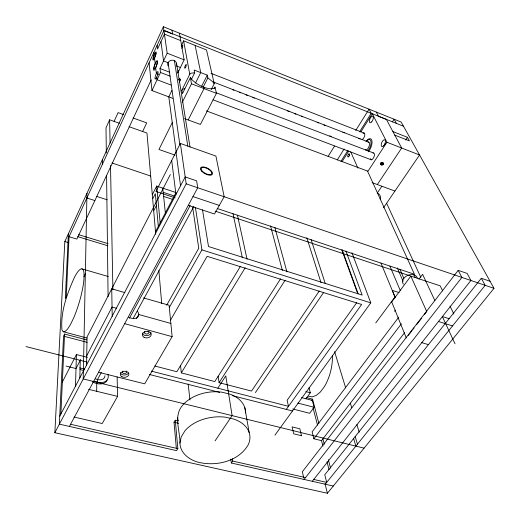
<?xml version="1.0" encoding="UTF-8"?>
<svg xmlns="http://www.w3.org/2000/svg" width="520" height="520" viewBox="0 0 520 520"><rect width="100%" height="100%" fill="white"/><g stroke="black" fill="none" stroke-linecap="round" stroke-linejoin="round"><path stroke-width="0.78" d="M96.707 391.3L96.733 383.565L97.494 382.161L97.5 379.581L101.348 372.45M86.587 365.261L87.048 336.973L170.339 174.512M86.963 193.297L83.226 378.937L364.078 448.143M79.827 377.871L80.255 360.334M75.484 386.152L76.421 354.556L87.399 357.357M60.879 414.011L64.564 334.068L86.827 339.911M403.507 126.249L164.041 30.348L69.056 236.711L66.293 296.491L65.319 298.532L68.38 233.799M54.854 432.718L64.825 241.553L163.371 26.747L401.161 122.044L494 288.327L327.405 493.253L54.854 432.718L186.18 183.839L180.356 143.429L215.911 156.072L224.159 196.729L214.481 213.993L188.286 205.335M381.413 163.001L381.875 164.216C380.653 161.317 380.887 165.445 382.512 163.917C383.363 163.202 382.096 162.214 381.413 162.916M179.94 443.092L181.227 436.904L184.867 430.924A35.224 23.205 -8.5 0 1 225.433 417.183L233.877 419.107A35.224 23.205 -8.5 0 1 248.222 444.782C238.244 461.942 215.078 466.895 196.937 461.877C188.506 459.186 180.147 452.641 179.94 443.092C180.18 430.788 173.316 416.319 182.319 405.632A34.19 23.114 -8.5 0 1 221.656 392.145L229.859 394.101A34.19 23.114 -8.5 0 1 245.537 412.913M179.368 82.621A4.186 1.008 -70 0 0 179.673 81.594L179.907 80.529A3.946 0.949 -70 0 0 179.849 78.858L179.244 78.936A4.186 1.008 -70 0 0 178.412 80.008M179.426 82.388L179.712 81.419M155.279 56.258L155.558 55.322A3.835 0.793 -70.1 0 0 156.059 51.993L155.727 52.072A3.835 0.793 -70.1 0 0 154.615 53.879L154.238 54.769A3.835 0.793 -70.1 0 0 153.413 59.04L153.751 58.975A3.835 0.793 -70.1 0 0 154.863 57.174L155.24 56.277M154.557 58.091L155.584 55.334A3.835 0.793 -70.1 0 0 155.76 52.91A3.835 0.793 -70.1 0 0 154.57 54.048L154.173 54.828A3.835 0.793 -70.1 0 0 152.88 59.683A3.835 0.793 -70.1 0 0 154.557 58.091L155.194 63.59A4.881 1.034 -70.2 0 0 153.784 70.291A4.881 1.034 -70.2 0 0 156.962 64.305L157.216 63.213A4.881 1.034 -70.2 0 0 156.175 61.834L155.194 63.59M119.353 123.253L109.629 119.795L106.009 127.823L106.314 152.99M114.101 121.388L118.085 112.612L123.364 114.504M151.209 79.924L76.882 239.077L69.056 236.711M172.744 98.332L151.97 90.571L160.485 72.488L159.991 68.516L167.18 53.196L163.371 26.747M181.239 45.773L183.599 40.813L206.511 49.959L214.233 83.713L211.308 89.44M142.623 131.508L146.738 122.902L133.166 118.027M177.808 72.936L184.132 59.833L179.406 33.189M171.867 90.487L168.786 96.85L176.228 152.067M83.993 276.666L85.345 273.891M184.542 118.619L200.401 124.43L216.437 93.34L215.014 87.106L214.117 88.166A14.196 5.298 27.6 0 1 203.703 87.165A14.196 5.298 27.6 0 1 191.9 79.625L190.353 77.617L182.436 93.698L181.877 90.259L189.735 74.25L190.717 73.249L194.688 72.755L194.161 70.044L207.253 75.127L207.844 77.857L203.158 87.145M64.564 334.068L63.538 336.147L59.371 424.157L176.547 450.632L177.847 448.624L175.272 420.238L178.347 420.973M191.483 79.242L194.688 72.755M172.224 122.668L158.938 149.481L174.987 155.097M182.228 102.479L191.49 83.798L190.353 77.617M195.52 83.05L200.727 72.592L195.111 45.409M201.513 86.528L207.253 75.127M188.175 119.951L204.029 88.595L203.736 87.178M152.263 194.779L156.669 186.089L175.858 192.504M180.356 143.429L155.916 191.477L175.175 197.867M152.782 198.679L155.324 193.674L158.321 226.382M62.348 382.063L76.421 354.556M214.272 88.549L215.014 87.106M153.654 210.867L156.624 205.088M80.756 359.372L76.005 368.557L66.066 366.074M86.742 355.687L112.053 307.053L116.499 308.295M155.337 232.083L175.962 192.686M59.748 416.169L185.185 176.93L196.612 180.843L197.73 187.759L69.42 426.426M129.402 318.233L190.144 205.55M133.289 318.227L193.928 206.375M136.565 318.507L138.749 314.496L170.859 323.447M166.621 305.298L198.757 248.242L192.66 207.376M117.137 377L117.572 396.37L102.226 423.527L73.983 417.027M169.319 307.469L201.929 249.893L195.403 207.402M170.436 320.339L207.123 256.321L361.634 304.467L286.293 409.396M143.52 297.921L169.104 305.24L172.133 336.642L144.671 383.825L98.312 372.203M240.448 266.279L176.846 371.722L154.85 366.022M280.56 278.824L214.773 381.55L181.311 372.879L245.18 267.755M328.101 156.475L334.464 146.178M337.233 159.991L344.116 149.006M355.732 130.462L369.083 109.155L371.215 113.321L359.528 131.872M176.339 448.266L174.025 422.234L175.272 420.238M340.918 161.421L347.841 150.43M342.056 161.674L348.862 150.891M360.789 131.983L372.288 113.75L386.913 142.259L419.556 154.993L383.5 207.792M376.279 112.073L378.463 116.246L386.406 119.405L401.674 148.024L377.319 184.548M319.286 290.966L251.511 391.066L219.096 382.668L285.11 280.274M217.834 388.187L225.784 375.895L232.108 415.623L215.066 440.882M392.366 121.908L394.115 119.216L396.409 123.409M386.913 142.259L367.972 171.23L206.362 110.884M381.206 164.528L380.854 162.968M382.375 162.747L382.616 162.39M405.652 140.023L407.446 137.332L392.899 131.573M381.862 186.225L377.24 193.115A7.117 5.545 -23.1 0 1 380.192 199.192M255.392 392.606L323.7 292.338M333.268 486.038L231.348 463.015L232.719 461.071L232.362 458.725M356.726 302.679L287.118 400.296L288.496 406.322L151.236 371.098M274.944 435.168L370.786 302.855L351.943 252.779M305.975 398.756L310.329 392.782L308.99 387.628M311.701 400.368L312.565 399.185L306.293 397.534M375.772 322.907L395.005 296.913L392.314 290.401L399.1 292.584M406.315 337.954L391.703 301.938L410.832 276.101L426.745 311.571L424.307 314.717M301.594 397.612L312.312 400.419L314.1 407.284L309.654 413.29L292.728 408.96M413.543 274.833L414.089 274.944A7.683 5.532 -21.2 0 1 417.287 278.025M394.576 311.337L395.506 310.089M418.945 279.175L422.598 274.293L434.876 300.599M398.762 317.142L312.13 431.853L313.859 438.763L321.529 440.642L322.946 446.121M313.859 438.763L401.375 323.824M321.529 440.642L404.586 332.696M312.273 481.299L470.899 280.481L467.142 273.423L458.198 270.361L302.334 471.757L303.739 477.913M408.265 335.439L412.152 330.414M413.127 329.16L414.096 327.906M416.526 324.766L421.395 318.481M304.089 479.447L461.877 277.42L458.198 270.361M490.054 281.262L481.306 278.272L324.779 474.747L326.709 482.397L313.729 479.453M325.24 484.224L485.173 285.331L481.306 278.272M181.877 90.259L182.871 89.206L184.665 88.641M63.2 331.734L65.13 331.474L67.613 329.03L70.473 324.526L73.522 318.253A32.819 6.779 -73.5 0 0 83.974 278.928L84.026 273.598A32.819 6.779 -73.5 0 0 74.549 277.101C67.184 293.521 60.405 311.61 61.945 329.856L63.2 331.734L87.028 338.013M308.548 396.266L312.189 396.864L316.199 395.447L320.288 392.08L324.168 386.971A29.588 14.014 -75.8 0 0 332.371 355.387M70.577 424.281L177.847 448.624M232.719 461.071L305.539 477.594M174.025 422.234L178.711 423.345M88.588 389.331L117.572 396.37M79.671 367.874L84.753 369.148M79.924 369.531L83.837 370.513M26 346.574L87.048 362.063M149.285 374.452L219.667 392.405M232.213 395.603L292.474 410.969M297.895 403.084L314.1 407.284M64.324 336.356L87.087 342.31M305.773 391.573L310.329 392.782M124.722 323.687L172.133 336.642M124.91 292.597L111.728 288.828L112.216 316.394M81.855 268.846L108.284 276.53M64.825 241.553L68.705 242.71M421.544 342.563L428.428 344.643M78.598 234.683L108.043 243.639M77.675 236.619L107.867 245.778M201.929 249.893L370.786 302.855M438.503 321.497L452.543 325.917M391.365 301.834L391.703 301.938M426.387 311.461L426.745 311.571M449.104 318.682L442.306 316.517L455.019 343.779M86.873 198.01L94.867 200.564M395.005 296.913L395.343 297.024M96.434 196.346L107.146 199.797M215.222 211.166L440.219 285.857L442.669 290.921M163.722 196.456L172.809 199.466M217.165 208.481L414.453 274.255L367.51 171.061M163.196 192.303L174.753 196.144M192.978 196.599L219.291 205.419M186.18 183.839L494 288.327M111.963 162.968L150.69 176.046M129.109 126.718L146.972 133.055L155.72 234.214M372.229 182.669L394.934 191.048M171.028 85.033L157.066 79.749L156.761 77.09M348.244 154.505L349.707 155.058M380.783 163.033L381.16 163.176M213.031 99.808L371.222 159.796M216.131 92.736L373.542 152.984M191.49 83.798L216.437 93.34M160.485 72.488L170.072 76.148M158.626 74.425L156.351 73.561L155.681 67.834M159.991 68.516L169.5 72.163M329.739 135.883L331.233 136.454M176.267 65.877L180.433 67.49M213.245 81.978L368.959 142.22M232.421 89.596L233.935 90.181M239.226 92.228L240.74 92.814M246.031 94.861L247.546 95.446M252.837 97.494L254.352 98.078M287.625 110.948L289.133 111.534M294.431 113.581L295.939 114.166M301.236 116.213L302.744 116.799M317.115 122.356L318.63 122.941M323.921 124.989L325.436 125.574M342.823 132.301L344.338 132.886M358.703 138.444L360.217 139.029M211.042 73.346L364.344 133.172M167.18 53.196L184.132 59.833M394.791 135.122L409.422 140.894L407.446 137.332M180.719 40.619L164.43 34.119L157.56 49.01L157.112 45.409M163.93 30.596L172.627 34.08L171.997 30.212M207.844 77.857L212.661 81.737L214.233 83.713M382.181 162.37L382.753 163.553M383.266 164.365L382.09 162.572M381.934 162.74L382.512 163.917M381.459 162.279L382.324 164.06M381.531 162.968L382.103 164.164M450.021 306.118L453.875 314.074M381.069 163.02L381.647 164.222L381.179 163.02M386.601 203.255L420.829 277.342M415.304 277.608L414.089 274.944L412.334 274.593A7.683 5.532 -21.2 0 0 404.359 277.68A7.683 5.532 -21.2 0 0 403.377 284.173M350.688 151.762L357.877 168.064M399.965 269.406L403.839 278.278M397.293 267.923L403.104 281.32M389.903 266.097L400.329 290.654M380.991 263.153L395.207 297.55M345.95 251.089L362.147 295.074L208.514 246.532L202.482 209.768M342.121 249.73L358.137 293.813M341.894 250.061L357.338 292.637M311.129 239.655L325.195 283.368M306.826 237.783L321.029 282.711M334.581 351.585L345.67 387.875M350.344 403.188L351.741 407.765M356.87 424.541L359.197 432.172M355.186 436.572L357.454 444.165M353.626 438.529L355.882 446.121M274.82 227.377L286.923 271.908M270.543 225.953L282.373 270.471M312.565 399.185L318.877 423.365M322.913 438.841L324.317 444.229M328.334 459.635L330.544 468.104M313.079 407.986L317.519 425.152M326.995 461.773L329.017 469.599M325.052 483.853L327.405 493.253M237.452 215.202L247.065 259.298M233.031 213.733L242.353 257.81M177.561 417.716L178.113 420.687M183.599 40.813L189.735 74.25M244.81 407.68L249.21 432.685M176.631 63.778L189.995 147.115M174.415 60.73L187.805 146.191M230.763 459.101L231.348 463.015M218.14 376.259L219.096 382.668M179.81 144.463L168.116 62.718L163.54 60.944L160.959 41.645M176 151.99L180.544 185.783M171.697 160.446L175.962 194.525M153.894 52.397L154.173 54.828M188.162 383.962L189.93 399.938M162.76 188.13L165.445 213.792M180.564 365.657L181.311 372.879M149.097 62.816L151.97 90.571M156.669 186.089L160.16 222.872M158.867 270.569L161.727 303.693M109.629 119.795L110.078 143.137M110.507 165.503L112.892 289.679M106.594 175.461L108.088 296.68M102.362 159.725L102.388 164.287M366.444 141.226A6.949 3.114 -67.7 0 1 371.007 141.622A6.949 3.114 -67.7 0 1 367.841 150.878M179.822 78.871A4.186 1.008 -70 0 1 179.881 80.652M179.29 81.348A4.186 1.014 -70 0 1 180.174 79.866M181.688 46.495A1.918 0.442 -69.6 0 1 182.812 45.344A1.918 0.442 -69.6 0 1 181.76 48.347M178.399 71.52A4.609 1.085 -70 0 1 178.067 72.644M367.946 142.136A4.245 1.898 -67.7 0 1 369.109 146.211A4.245 1.898 -67.7 0 1 365.326 149.825M363.019 133.419A3.503 1.541 -67.5 0 1 364.76 135.167A3.503 1.541 -67.5 0 1 362.18 139.529M373.061 153.049A3.621 1.657 -67.8 0 1 374.413 155.123A3.621 1.657 -67.8 0 1 372.404 159.289A3.621 1.657 -67.8 0 1 370.363 158.652M384.943 144.359A3.679 1.71 -67.1 0 1 385.307 143.475M382.882 162.539A1.378 1.092 -25.6 0 1 382.369 164.45A1.378 1.092 -25.6 0 1 380.582 163.625M365.969 141.609A8.014 3.595 -67.7 0 1 371.911 140.634A8.014 3.595 -67.7 0 1 368.342 151.775M178.393 70.746A4.355 1.027 -70 0 1 177.866 72.787M107.172 379.951A11.473 7.787 27.2 0 1 92.553 381.894M104.981 375.687A7.956 5.388 27.2 0 1 95.544 378.898M107.887 374.29A11.486 7.774 27.2 0 1 105.138 381.622A11.486 7.774 27.2 0 1 94.666 381.173M176.599 64.85A4.459 4.095 -6.8 0 0 175 61.048L174.005 60.509A4.459 4.095 -6.8 0 0 169.117 61.386A4.459 4.095 -6.8 0 0 168.051 65.858M137.508 311.292A8.788 5.343 27.7 0 1 137.234 317.603A8.788 5.343 27.7 0 1 128.726 317.304M126.224 371A2.145 1.521 -3.8 0 1 125.99 373.054A2.145 1.521 -3.8 0 1 123.097 373.165A2.145 1.521 -3.8 0 1 122.817 371.131M148.031 331.058A2.21 1.625 -4.8 0 1 148.421 333.326A2.21 1.625 -4.8 0 1 145.321 333.736A2.21 1.625 -4.8 0 1 144.93 331.468M151.047 332.677A4.42 3.25 -4.8 0 1 146.647 335.647A4.42 3.25 -4.8 0 1 142.292 332.976M128.499 372.996A4.29 3.035 -3.8 0 1 124.007 375.018A4.29 3.035 -3.8 0 1 120.283 372.554M157.131 63.609C156.566 64.968 155.669 69.336 154.076 68.627A4.654 0.988 -70.2 0 1 155.194 63.804L155.987 62.088A4.394 0.929 -70.2 0 1 157.359 60.82A4.394 0.929 -70.2 0 1 157.131 63.609M204.6 167.583L203.392 167.453A5.824 2.626 28.4 0 0 201.247 169.228A5.824 2.626 28.4 0 0 204.353 172.842L207.064 174.174A5.824 2.626 28.4 0 0 211.725 172.881A5.824 2.626 28.4 0 0 205.933 167.947L204.6 167.583M301.49 435.728L293.683 433.817L292.103 426.887L299.851 428.805L301.49 435.728M185.439 67.645A1.996 0.481 -69.8 0 0 186.238 64.545A1.996 0.481 -69.8 0 0 184.815 66.95A1.996 0.481 -69.8 0 0 185.439 67.645M383.754 145.73A3.686 1.703 -67.2 0 0 384.924 139.887A3.686 1.703 -67.2 0 0 381.322 143.956A3.686 1.703 -67.2 0 0 383.754 145.73M371.722 121.862A3.543 1.554 -66.9 0 0 372.86 116.298A3.543 1.554 -66.9 0 0 369.466 120.309A3.543 1.554 -66.9 0 0 371.722 121.862M381.745 165.081A1.378 1.092 -25.6 0 0 383.435 163.482A1.378 1.092 -25.6 0 0 381.231 163.248A1.378 1.092 -25.6 0 0 381.745 165.081M348.784 156.591A1.716 0.747 -68.3 0 0 349.356 153.855A1.716 0.747 -68.3 0 0 347.757 155.727A1.716 0.747 -68.3 0 0 348.784 156.591M156.358 77.87A3.978 0.858 -70.3 0 0 158.002 71.656A3.978 0.858 -70.3 0 0 155.311 76.427A3.978 0.858 -70.3 0 0 156.358 77.87M144.085 337.324A4.439 3.256 -4.8 0 0 151.203 334.932A4.439 3.256 -4.8 0 0 145.158 331.689A4.439 3.256 -4.8 0 0 144.085 337.324M122.005 376.792A4.303 3.042 -3.8 0 0 128.869 374.517A4.303 3.042 -3.8 0 0 122.934 371.534A4.303 3.042 -3.8 0 0 122.005 376.792M201.591 171.061A6.721 3.029 28.4 0 0 212.062 174.668A6.721 3.029 28.4 0 0 205.79 167.453A6.721 3.029 28.4 0 0 201.591 171.061"/></g></svg>
